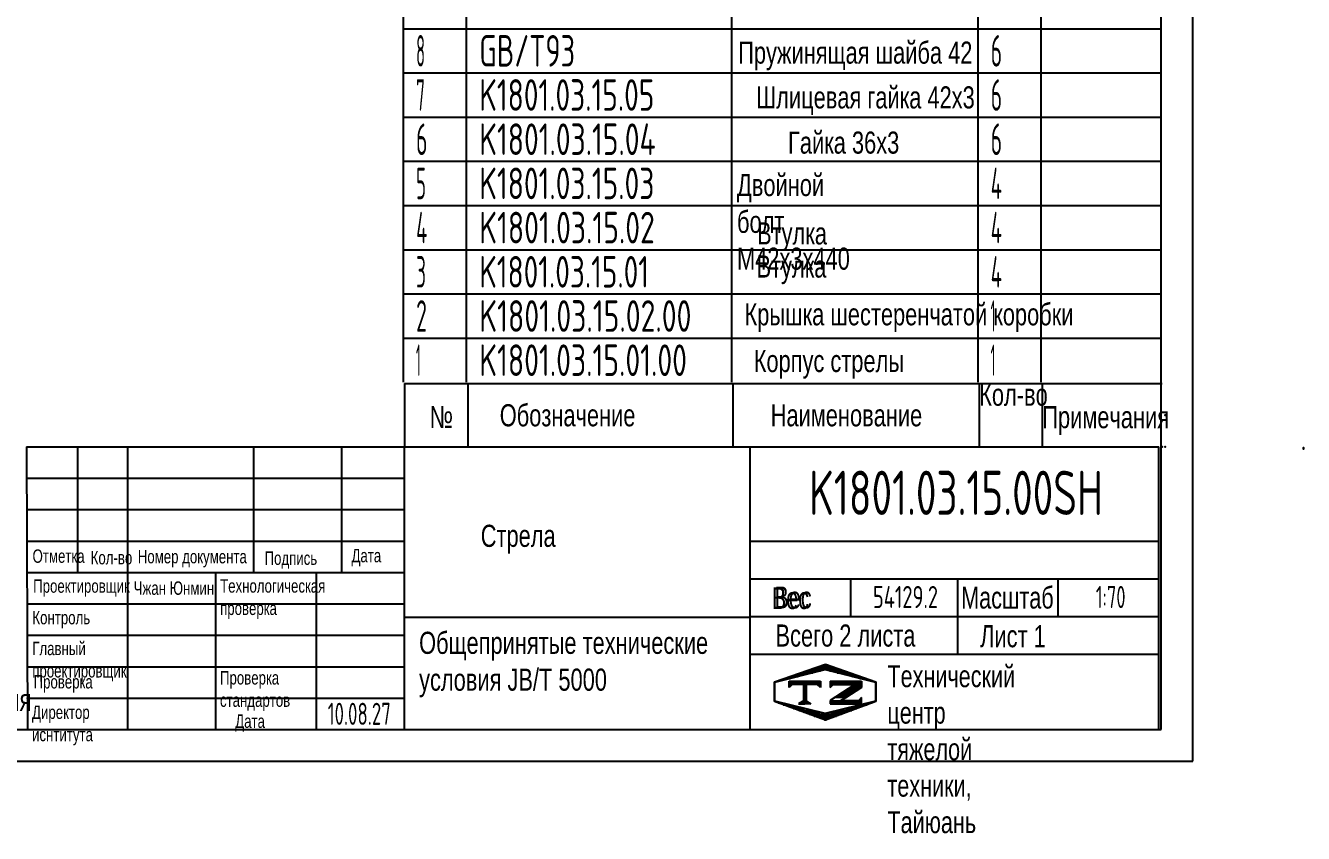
# Model space of a CAD drawing. Header units: millimetres. Extents: x 0 to 30627, y -801 to 20790.
# Drawn here: x 16461 to 30627, y -801 to 8155 of the extents above; entities that cross this region are included whole.
import ezdxf
from ezdxf.enums import TextEntityAlignment as Align

# ---------------------------------------------------------------- set-up
doc = ezdxf.new("R2010")
doc.units = ezdxf.units.MM
doc.header["$LTSCALE"] = 700
doc.linetypes.add('G', pattern=[2, 1.25, -0.25, 0.25, -0.25])
for name, color, linetype in [('01', 7, 'Continuous'), ('02', 1, 'Continuous'), ('05', 142, 'G'), ('11', 3, 'Continuous'), ('THICK', 7, 'Continuous')]:
    doc.layers.add(name, color=color, linetype=linetype)
doc.styles.get("Standard").update_dxf_attribs({"font": 'isocp', "width": 0.707, "bigfont": 'intecad.shx'})

# ---------------------------------------------------------------- blocks, each defined once
blk = doc.blocks.new('*U36')
at = {"layer": '01'}
for points in [[(415, 5), (415, 292)], [(25, 5), (415, 5)]]:
    blk.add_lwpolyline(points, dxfattribs=at)
at = {"layer": '02'}
for points in [[(420, 0), (420, 297)], [(0, 0), (420, 0)]]:
    blk.add_lwpolyline(points, dxfattribs=at)
blk = doc.blocks.new('*U39')
at = {"layer": '01'}
for p, q in [((0, -490), (0, 0)), ((8400, -490), (8400, 0))]:
    blk.add_line(p, q, dxfattribs=at)
at = {"layer": '02'}
for p, q in [((0, 0), (700, 0)), ((700, -490), (700, 0)), ((700, 0), (3640, 0)), ((3640, -490), (3640, 0)), ((3640, 0), (6370, 0)), ((6370, -490), (6370, 0)), ((6370, 0), (7070, 0)), ((7070, -490), (7070, 0)), ((7070, 0), (8400, 0))]:
    blk.add_line(p, q, dxfattribs=at)
blk = doc.blocks.new('*U40')
at = {"layer": '01'}
for p, q in [((0, -490), (0, 0)), ((8400, -490), (8400, 0))]:
    blk.add_line(p, q, dxfattribs=at)
at = {"layer": '02'}
for p, q in [((0, 0), (700, 0)), ((700, -490), (700, 0)), ((700, 0), (3640, 0)), ((3640, -490), (3640, 0)), ((3640, 0), (6370, 0)), ((6370, -490), (6370, 0)), ((6370, 0), (7070, 0)), ((7070, -490), (7070, 0)), ((7070, 0), (8400, 0))]:
    blk.add_line(p, q, dxfattribs=at)
blk = doc.blocks.new('*U41')
at = {"layer": '01'}
for p, q in [((0, -490), (0, 0)), ((8400, -490), (8400, 0))]:
    blk.add_line(p, q, dxfattribs=at)
at = {"layer": '02'}
for p, q in [((0, 0), (700, 0)), ((700, -490), (700, 0)), ((700, 0), (3640, 0)), ((3640, -490), (3640, 0)), ((3640, 0), (6370, 0)), ((6370, -490), (6370, 0)), ((6370, 0), (7070, 0)), ((7070, -490), (7070, 0)), ((7070, 0), (8400, 0))]:
    blk.add_line(p, q, dxfattribs=at)
blk = doc.blocks.new('*U42')
at = {"layer": '01'}
for p, q in [((0, -490), (0, 0)), ((8400, -490), (8400, 0))]:
    blk.add_line(p, q, dxfattribs=at)
at = {"layer": '02'}
for p, q in [((0, 0), (700, 0)), ((700, -490), (700, 0)), ((700, 0), (3640, 0)), ((3640, -490), (3640, 0)), ((3640, 0), (6370, 0)), ((6370, -490), (6370, 0)), ((6370, 0), (7070, 0)), ((7070, -490), (7070, 0)), ((7070, 0), (8400, 0))]:
    blk.add_line(p, q, dxfattribs=at)
blk = doc.blocks.new('*U43')
at = {"layer": '01'}
for p, q in [((0, -490), (0, 0)), ((8400, -490), (8400, 0))]:
    blk.add_line(p, q, dxfattribs=at)
at = {"layer": '02'}
for p, q in [((0, 0), (700, 0)), ((700, -490), (700, 0)), ((700, 0), (3640, 0)), ((3640, -490), (3640, 0)), ((3640, 0), (6370, 0)), ((6370, -490), (6370, 0)), ((6370, 0), (7070, 0)), ((7070, -490), (7070, 0)), ((7070, 0), (8400, 0))]:
    blk.add_line(p, q, dxfattribs=at)
blk = doc.blocks.new('*U44')
at = {"layer": '01'}
for p, q in [((0, -490), (0, 0)), ((8400, -490), (8400, 0))]:
    blk.add_line(p, q, dxfattribs=at)
at = {"layer": '02'}
for p, q in [((0, 0), (700, 0)), ((700, -490), (700, 0)), ((700, 0), (3640, 0)), ((3640, -490), (3640, 0)), ((3640, 0), (6370, 0)), ((6370, -490), (6370, 0)), ((6370, 0), (7070, 0)), ((7070, -490), (7070, 0)), ((7070, 0), (8400, 0))]:
    blk.add_line(p, q, dxfattribs=at)
blk = doc.blocks.new('*U45')
at = {"layer": '01'}
for p, q in [((0, -490), (0, 0)), ((8400, -490), (8400, 0))]:
    blk.add_line(p, q, dxfattribs=at)
at = {"layer": '02'}
for p, q in [((0, 0), (700, 0)), ((700, -490), (700, 0)), ((700, 0), (3640, 0)), ((3640, -490), (3640, 0)), ((3640, 0), (6370, 0)), ((6370, -490), (6370, 0)), ((6370, 0), (7070, 0)), ((7070, -490), (7070, 0)), ((7070, 0), (8400, 0))]:
    blk.add_line(p, q, dxfattribs=at)
blk = doc.blocks.new('*U46')
at = {"layer": '01'}
for p, q in [((0, -490), (0, 0)), ((8400, -490), (8400, 0))]:
    blk.add_line(p, q, dxfattribs=at)
at = {"layer": '02'}
for p, q in [((0, 0), (700, 0)), ((700, -490), (700, 0)), ((700, 0), (3640, 0)), ((3640, -490), (3640, 0)), ((3640, 0), (6370, 0)), ((6370, -490), (6370, 0)), ((6370, 0), (7070, 0)), ((7070, -490), (7070, 0)), ((7070, 0), (8400, 0))]:
    blk.add_line(p, q, dxfattribs=at)
blk = doc.blocks.new('*U47')
at = {"layer": '01'}
for p, q in [((0, -490), (0, 0)), ((8400, -490), (8400, 0))]:
    blk.add_line(p, q, dxfattribs=at)
at = {"layer": '02'}
for p, q in [((0, 0), (700, 0)), ((700, -490), (700, 0)), ((700, 0), (3640, 0)), ((3640, -490), (3640, 0)), ((3640, 0), (6370, 0)), ((6370, -490), (6370, 0)), ((6370, 0), (7070, 0)), ((7070, -490), (7070, 0)), ((7070, 0), (8400, 0))]:
    blk.add_line(p, q, dxfattribs=at)
blk = doc.blocks.new('*X71')
at = {"color": 0}
for p, q in [((127.06, 7.8), (132.06, 7.8)), ((127.06, 7.5), (132.06, 7.5)), ((127.06, 7.2), (127.32, 7.2)), ((129.23, 6.3), (131.04, 6.3)), ((129.7, 6.6), (131.51, 6.6)), ((130.16, 6.9), (131.98, 6.9)), ((130.62, 7.2), (132.06, 7.2)), ((127.84, 5.4), (129.64, 5.4)), ((128.3, 5.7), (130.1, 5.7)), ((128.77, 6), (130.57, 6))]:
    blk.add_line(p, q, dxfattribs=at)
blk = doc.blocks.new('*X72')
at = {"color": 0}
for p, q in [((127.06, 4.8), (132.06, 4.8)), ((127.06, 4.5), (132.06, 4.5)), ((131.84, 5.1), (132.06, 5.1))]:
    blk.add_line(p, q, dxfattribs=at)
blk = doc.blocks.new('*X70')
at = {"color": 0}
for p, q in [((122.34, 4.5), (123.72, 4.5)), ((122.82, 4.8), (123.24, 4.8))]:
    blk.add_line(p, q, dxfattribs=at)
blk = doc.blocks.new('*X69')
at = {"color": 0}
for p, q in [((120.53, 7.8), (125.53, 7.8)), ((120.53, 7.5), (125.53, 7.5)), ((120.53, 7.2), (120.79, 7.2)), ((125.27, 7.2), (125.53, 7.2))]:
    blk.add_line(p, q, dxfattribs=at)
blk = doc.blocks.new('*X68')
at = {"color": 0}
for p, q in [((124.97, 10.2), (127.67, 10.2)), ((125.83, 10.5), (126.82, 10.5)), ((119.8, 8.4), (120.72, 8.4)), ((120.66, 8.7), (121.92, 8.7)), ((121.52, 9), (123.12, 9)), ((122.38, 9.3), (124.32, 9.3)), ((123.24, 9.6), (125.52, 9.6)), ((124.1, 9.9), (128.52, 9.9)), ((127.02, 9.6), (129.37, 9.6)), ((128.22, 9.3), (130.22, 9.3)), ((129.42, 9), (131.07, 9)), ((130.62, 8.7), (131.92, 8.7)), ((131.82, 8.4), (132.77, 8.4)), ((118.22, 7.8), (118.32, 7.8)), ((118.22, 7.5), (118.27, 7.5)), ((118.22, 7.2), (118.27, 7.2)), ((118.22, 6.9), (118.27, 6.9)), ((118.22, 6.6), (118.27, 6.6)), ((118.22, 6.3), (118.27, 6.3)), ((118.94, 8.1), (119.52, 8.1)), ((133.02, 8.1), (133.62, 8.1)), ((134.22, 7.8), (134.32, 7.8)), ((134.27, 7.5), (134.32, 7.5)), ((134.27, 7.2), (134.32, 7.2)), ((134.27, 6.9), (134.32, 6.9)), ((134.27, 6.6), (134.32, 6.6)), ((134.27, 6.3), (134.32, 6.3)), ((118.22, 6), (118.27, 6)), ((118.22, 5.7), (118.27, 5.7)), ((118.22, 5.4), (118.27, 5.4)), ((118.22, 5.1), (118.27, 5.1)), ((118.22, 4.8), (118.27, 4.8)), ((118.79, 4.5), (119.42, 4.5)), ((119.61, 4.2), (120.62, 4.2)), ((131.92, 4.2), (132.95, 4.2)), ((133.12, 4.5), (133.76, 4.5)), ((134.27, 6), (134.32, 6)), ((134.27, 5.7), (134.32, 5.7)), ((134.27, 5.4), (134.32, 5.4)), ((134.27, 5.1), (134.32, 5.1)), ((134.27, 4.8), (134.32, 4.8)), ((120.43, 3.9), (121.82, 3.9)), ((121.26, 3.6), (123.02, 3.6)), ((122.08, 3.3), (124.22, 3.3)), ((122.91, 3), (125.42, 3)), ((123.73, 2.7), (128.89, 2.7)), ((124.55, 2.4), (128.07, 2.4)), ((125.38, 2.1), (127.26, 2.1)), ((127.12, 3), (129.7, 3)), ((128.32, 3.3), (130.51, 3.3)), ((129.52, 3.6), (131.32, 3.6)), ((130.72, 3.9), (132.14, 3.9)), ((126.2, 1.8), (126.45, 1.8))]:
    blk.add_line(p, q, dxfattribs=at)

msp = doc.modelspace()

# ---------------------------------------------------------------- linework, layer by layer
for p, q in [((20662.0978, 4185.5736), (29062.0978, 4185.5736)), ((20662.0978, 4185.5736), (20662.0978, 3485.5736)), ((21362.0978, 4185.5736), (21362.0978, 3485.5736)), ((24302.0978, 4185.5736), (24302.0978, 3485.5736)), ((27032.0978, 4185.5736), (27032.0978, 3485.5736)), ((27732.0978, 4185.5736), (27732.0978, 3485.5736))]:
    msp.add_line(p, q)
at = {"layer": '01'}
for p in [(29062.0978, 3485.5736), (30626.8963, 3472.8741), (30626.8963, 3463.9978)]:
    msp.add_point(p, dxfattribs=at)
at = {"layer": 'THICK'}
for p, q in [((16471.8213, 3485.5736), (16481.333, 350)), ((16471.8213, 3485.5736), (29023.6275, 3485.5736)), ((17038.588, 3484.0613), (17038.588, 3485.5736)), ((17038.7683, 2091.9853), (17038.7683, 3485.5736)), ((17596.2036, 350), (17596.2036, 3485.5736)), ((18989.7919, 2091.9853), (18989.7919, 3485.5736)), ((19965.3037, 2091.9853), (19965.3037, 3485.5736)), ((20662.0978, 350), (20662.0978, 3485.5736)), ((24494.4656, 350), (24494.4656, 3485.5736)), ((29023.6275, 350), (29023.6275, 3485.5736)), ((16481.333, 2440.3824), (20662.0978, 2440.3824)), ((24494.4656, 2440.3824), (29023.6275, 2440.3824)), ((16481.333, 2091.9853), (20662.0978, 2091.9853)), ((18571.7154, 350), (18571.7154, 2091.9853)), ((19686.586, 350), (19686.586, 2091.9853)), ((24494.4656, 2022.3059), (29023.6275, 2022.3059)), ((25609.3362, 1604.2294), (25609.3362, 2022.3059)), ((26793.8862, 1186.153), (26793.8862, 2022.3059)), ((27908.7569, 1604.2294), (27908.7569, 2022.3059)), ((20662.0978, 1598.1894), (24494.4656, 1598.1894)), ((24494.4656, 1604.2294), (29023.6275, 1604.2294)), ((24494.4656, 1186.153), (29023.6275, 1186.153)), ((16481.333, 350), (29023.6275, 350))]:
    msp.add_line(p, q, dxfattribs=at)
at = {"layer": 'THICK', "color": 3}
for p, q in [((16481.333, 3137.1766), (20662.0978, 3137.1766)), ((16481.333, 2788.7795), (20662.0978, 2788.7795)), ((16481.333, 1743.5883), (20662.0978, 1743.5883)), ((16481.333, 1395.1912), (20662.0978, 1395.1912)), ((16481.333, 1046.7941), (20662.0978, 1046.7941)), ((24762.876, 879.9876), (25327.6305, 1076.6912)), ((24766.5432, 875.5577), (25323.9785, 1014.9166)), ((25323.9785, 1014.9166), (25881.4138, 875.5577)), ((25327.6305, 1076.6912), (25885.0505, 879.9876)), ((24762.876, 660.9313), (24762.876, 879.9876)), ((24766.5432, 666.5195), (24766.5432, 875.5577)), ((24923.9479, 816.8045), (24923.9479, 886.4839)), ((24923.9479, 886.4839), (25272.345, 886.4839)), ((24958.7876, 851.6442), (24923.9479, 816.8045)), ((25237.5053, 851.6442), (24958.7876, 851.6442)), ((25082.8997, 851.9769), (25082.8997, 660.8615)), ((25098.1417, 851.9769), (25098.1417, 660.8615)), ((25115.5611, 851.9769), (25115.5611, 660.8615)), ((25272.345, 816.8045), (25237.5053, 851.6442)), ((25272.345, 886.4839), (25272.345, 816.8045)), ((25379.0291, 886.4839), (25379.0291, 816.8045)), ((25379.0291, 886.4839), (25727.4262, 886.4839)), ((25379.0291, 816.8045), (25413.8688, 851.6442)), ((25653.3843, 851.6442), (25379.0291, 674.1334)), ((25413.8688, 851.6442), (25653.3843, 851.6442)), ((25727.4262, 886.4839), (25727.4262, 816.8045)), ((25881.4138, 875.5577), (25881.4138, 666.5195)), ((25885.0505, 879.9876), (25885.0505, 660.9313)), ((25727.4167, 817.47), (25548.9283, 703.2374)), ((16481.333, 698.3971), (20662.0978, 698.3971)), ((25327.6305, 455.2866), (24762.876, 660.9313)), ((25323.9785, 527.1607), (24766.5432, 666.5195)), ((25098.1417, 676.7878), (25030.6416, 634.3177)), ((25030.6416, 634.3177), (25098.1417, 634.3177)), ((25098.1417, 676.7878), (25165.6417, 634.3177)), ((25165.6417, 634.3177), (25098.1417, 634.3177)), ((25881.4138, 666.5195), (25323.9785, 527.1607)), ((25885.0505, 660.9313), (25327.6305, 455.2866)), ((25379.0291, 674.1334), (25379.0291, 634.3177)), ((25379.0291, 634.3177), (25727.4167, 634.3177)), ((25548.9283, 703.2374), (25495.6782, 669.1574)), ((25692.5769, 669.1574), (25495.6782, 669.1574)), ((25727.4167, 703.9971), (25692.5769, 669.1574)), ((25727.4167, 634.3177), (25727.4167, 703.9971))]:
    msp.add_line(p, q, dxfattribs=at)
for p in [(29093.4308, 3833.9707), (29093.4308, 3485.5736), (16481.333, 698.3971), (16481.333, 350)]:
    msp.add_point(p, dxfattribs=at)

# ---------------------------------------------------------------- block references
at = {"layer": '05', "xscale": 70, "yscale": 70, "zscale": 70}
msp.add_blockref('*U36', (0, 0), dxfattribs=at)
at = {"layer": '05'}
for name, p in [('*U47', (20650, 8610)), ('*U46', (20650, 8120)), ('*U45', (20650, 7630)), ('*U44', (20650, 7140)), ('*U43', (20650, 6650)), ('*U42', (20650, 6160)), ('*U41', (20650, 5670)), ('*U40', (20650, 5180)), ('*U39', (20650, 4690))]:
    msp.add_blockref(name, p, dxfattribs=at)
at = {"layer": 'THICK', "color": 3, "xscale": 69.67941375264684, "yscale": 69.67941375264581, "zscale": 69.67941375264567}
for name in ['*X68', '*X69', '*X71', '*X70', '*X72']:
    msp.add_blockref(name, (16525.4021, 332.9756), dxfattribs=at)

# ---------------------------------------------------------------- texts
at = {"layer": '01', "attachment_point": 1}
for s, insert, char_height in [('{\\fArial|b0|i0|c204|p34;Отметка}', (16538.2334, 2347.5508), 148.574147), ('{\\fArial|b0|i0|c204|p34;Кол-во}', (17182.5529, 2330.4597), 148.574147), ('{\\fArial|b0|i0|c204|p34;Номер документа}', (17704.4604, 2341.8921), 148.574147), ('{\\fArial|b0|i0|c204|p34;Подпись}', (19109.8092, 2324.7627), 148.574147), ('{\\fArial|b0|i0|c204|p34;Дата}', (20073.4373, 2353.2478), 148.574147), ('{\\fArial|b0|i0|c204|p34;Проектировщик}', (16544.7716, 2015.6792), 148.574147), ('{\\fArial|b0|i0|c204|p34;\\C3;Чжан Юнмин}', (17658.8685, 1992.8528), 148.574147), ('{\\fArial|b0|i0|c204|p34;Технологическая\\Pпроверка}', (18617.3603, 2016.7963), 148.574147), ('{\\fArial|b0|i0|c204|p34;Вес}', (24762.1096, 1935.785), 242.671107), ('{\\fArial|b0|i0|c204|p34;Контроль}', (16536.2381, 1665.7182), 148.574147), ('{\\fArial|b0|i0|c204|p34;Главный\\Pпроектировщик}', (16534.9223, 1323.7492), 148.574147), ('{\\fArial|b0|i0|c204|p34;Проверка\\Pстандартов}', (18615.9375, 998.3827), 148.574147), ('{\\fArial|b0|i0|c204|p34;Проверка}', (16549.4424, 954.2402), 148.574147), ('{\\fArial|b0|i0|c204|p34;Директор\\Pиснтитута}', (16532.6369, 616.6723), 148.574147), ('{\\fArial|b0|i0|c204|p34;Дата}', (18784.7423, 517.3661), 148.574147)]:
    msp.add_mtext(s, dxfattribs=dict(at, insert=insert, char_height=char_height))
at = {"layer": '01', "insert": (26014.4751, 1063.0004), "char_height": 242.671107, "width": 11.403882, "attachment_point": 1}
msp.add_mtext('{\\fArial|b0|i0|c204|p34;Технический центр\\Pтяжелой техники, Тайюань}', dxfattribs=at)
at = {"layer": '05', "attachment_point": 1}
for s, insert, char_height in [('{\\fArial|b0|i0|c204|p34;\\C3;Пружинящая шайба 42}', (24360.8362, 7977.6304), 245), ('{\\fArial|b0|i0|c204|p34;\\C3;Шлицевая гайка 42х3}', (24560.3196, 7481.1639), 245), ('{\\fArial|b0|i0|c204|p34;\\C3;Гайка 36х3}', (24913.2452, 6980.0506), 245), ('{\\fArial|b0|i0|c204|p34;\\C3;Втулка}', (24569.8234, 5973.1388), 245), ('{\\fArial|b0|i0|c204|p34;\\C3;Втулка}', (24563.7668, 5606.449), 245), ('{\\fArial|b0|i0|c204|p34;\\C3;Крышка шестеренчатой коробки}', (24431.0467, 5076.4921), 245), ('{\\fArial|b0|i0|c204|p34;\\C3;Корпус стрелы}', (24532.8163, 4558.8404), 245), ('{\\fArial|b0|i0|c204|p34;\\C0;Кол-во}', (27032.0978, 4185.5736), 245), ('{\\fArial|b0|i0|c204|p34;\\C0;Обозначение}', (21717.2457, 3957.0185), 245), ('{\\fArial|b0|i0|c204|p34;\\C0;№}', (20939.9064, 3937.8415), 245), ('{\\fArial|b0|i0|c204|p34;\\C0;Наименование}', (24721.0385, 3957.0185), 245), ('{\\fArial|b0|i0|c204|p34;\\C0;Примечания}', (27732.0978, 3936.3956), 245), ('{\\fArial|b0|i0|c204|p34;\\C3;Стрела}', (21506.6011, 2620.6769), 245), ('{\\fArial|b0|i0|c204|p34;\\C250;Вес}', (24732.8327, 1928.6654), 242.768214), ('{\\fArial|b0|i0|c204|p34;\\C0;Масштаб}', (26832.1991, 1934.6367), 242.768214), ('{\\fArial|b0|i0|c204|p34;\\C0;Общепринятые технические\\Pусловия \\fArial|b0|i0|c0|p34;JB/T 5000}', (20823.3011, 1434.5143), 245), ('{\\fArial|b0|i0|c204|p34;\\C0;Всего 2 листа}', (24774.3662, 1515.2775), 245), ('{\\fArial|b0|i0|c204|p34;\\C0;Лист 1}', (27042.6156, 1508.0138), 245), ('{\\fArial|b0|i0|c204|p34;\\C0;Примечания}', (15120, 800.822), 245)]:
    msp.add_mtext(s, dxfattribs=dict(at, insert=insert, char_height=char_height))
at = {"layer": '05', "insert": (24347.5248, 6510.2424), "char_height": 245, "width": 8.352767, "attachment_point": 1}
msp.add_mtext('{\\fArial|b0|i0|c204|p34;\\C3;Двойной болт М42х3х440}', dxfattribs=at)
at = {"layer": '11'}
for s, height, width, p, p2 in [('8', 350, 0.514182, (20790, 7700), (20888.98, 7700)), ('GB/T93', 350, 0.691199, (21490, 7700), (22553.2165, 7700)), ('6', 350, 0.600695, (27160, 7700), (27286.0631, 7700)), ('7', 350, 0.514182, (20790, 7210), (20888.98, 7210)), ('K1801.03.15.05', 350, 0.693738, (21490, 7210), (23431.597, 7210)), ('6', 350, 0.600695, (27160, 7210), (27286.0631, 7210)), ('6', 350, 0.600695, (20790, 6720), (20916.0631, 6720)), ('K1801.03.15.04', 350, 0.693834, (21490, 6720), (23446.0923, 6720)), ('6', 350, 0.600695, (27160, 6720), (27286.0631, 6720)), ('5', 350, 0.527686, (20790, 6230), (20899.2297, 6230)), ('K1801.03.15.03', 350, 0.693738, (21490, 6230), (23431.597, 6230)), ('4', 350, 0.543846, (27160, 6230), (27283.725, 6230)), ('4', 350, 0.543846, (20790, 5740), (20913.725, 5740)), ('K1801.03.15.02', 350, 0.693769, (21490, 5740), (23436.2089, 5740)), ('4', 350, 0.543846, (27160, 5740), (27283.725, 5740)), ('3', 350, 0.527686, (20790, 5250), (20899.2297, 5250)), ('K1801.03.15.01', 350, 0.693325, (21490, 5250), (23371.8573, 5250)), ('4', 350, 0.543846, (27160, 5250), (27283.725, 5250)), ('2', 350, 0.562593, (20790, 4760), (20910.1253, 4760)), ('K1801.03.15.02.00', 350, 0.696017, (21490, 4760), (23842.2071, 4760)), ('1', 350, 0.404, (27160, 4760), (27209.49, 4760)), ('1', 350, 0.404, (20790, 4270), (20839.49, 4270)), ('K1801.03.15.01.00', 350, 0.695785, (21490, 4270), (23792.7171, 4270)), ('1', 350, 0.404, (27160, 4270), (27209.49, 4270)), ('K1801.03.15.00SH', 490, 0.695901, (25145.9129, 2730), (28404.0871, 2730)), ('54129.2', 245, 0.682415, (25854.4051, 1697.5), (26575.5949, 1697.5)), ('1:70', 245, 0.655288, (28325.3776, 1697.5), (28654.6224, 1697.5)), ('10.08.27', 245, 0.642055, (19810, 402.5), (20510, 402.5))]:
    msp.add_text(s, height=height, dxfattribs=dict(at, width=width)).set_placement(p, p2, align=Align.FIT)

doc.saveas('drawing.dxf')
